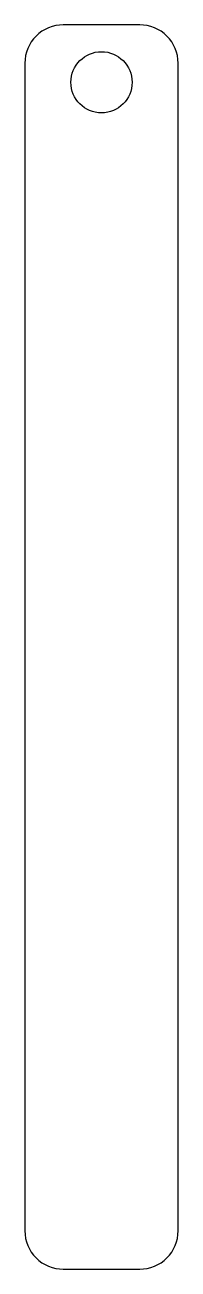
# Model space of a CAD drawing. Header units: millimetres. Extents: x -4 to 4, y 9 to 74.
import ezdxf

# ---------------------------------------------------------------- set-up
doc = ezdxf.new("R2010")
doc.units = ezdxf.units.MM
doc.layers.get('0').update_dxf_attribs({"linetype": 'CONTINUOUS'})

msp = doc.modelspace()

# ---------------------------------------------------------------- linework, layer by layer
msp.add_lwpolyline([(-2, 74, 0.414214), (-4, 72), (-4, 11, 0.414214), (-2, 9), (2, 9, 0.414214), (4, 11), (4, 72, 0.414214), (2, 74)], format="xyb", close=True)
msp.add_circle((0, 71), 1.6)

doc.saveas('drawing.dxf')
